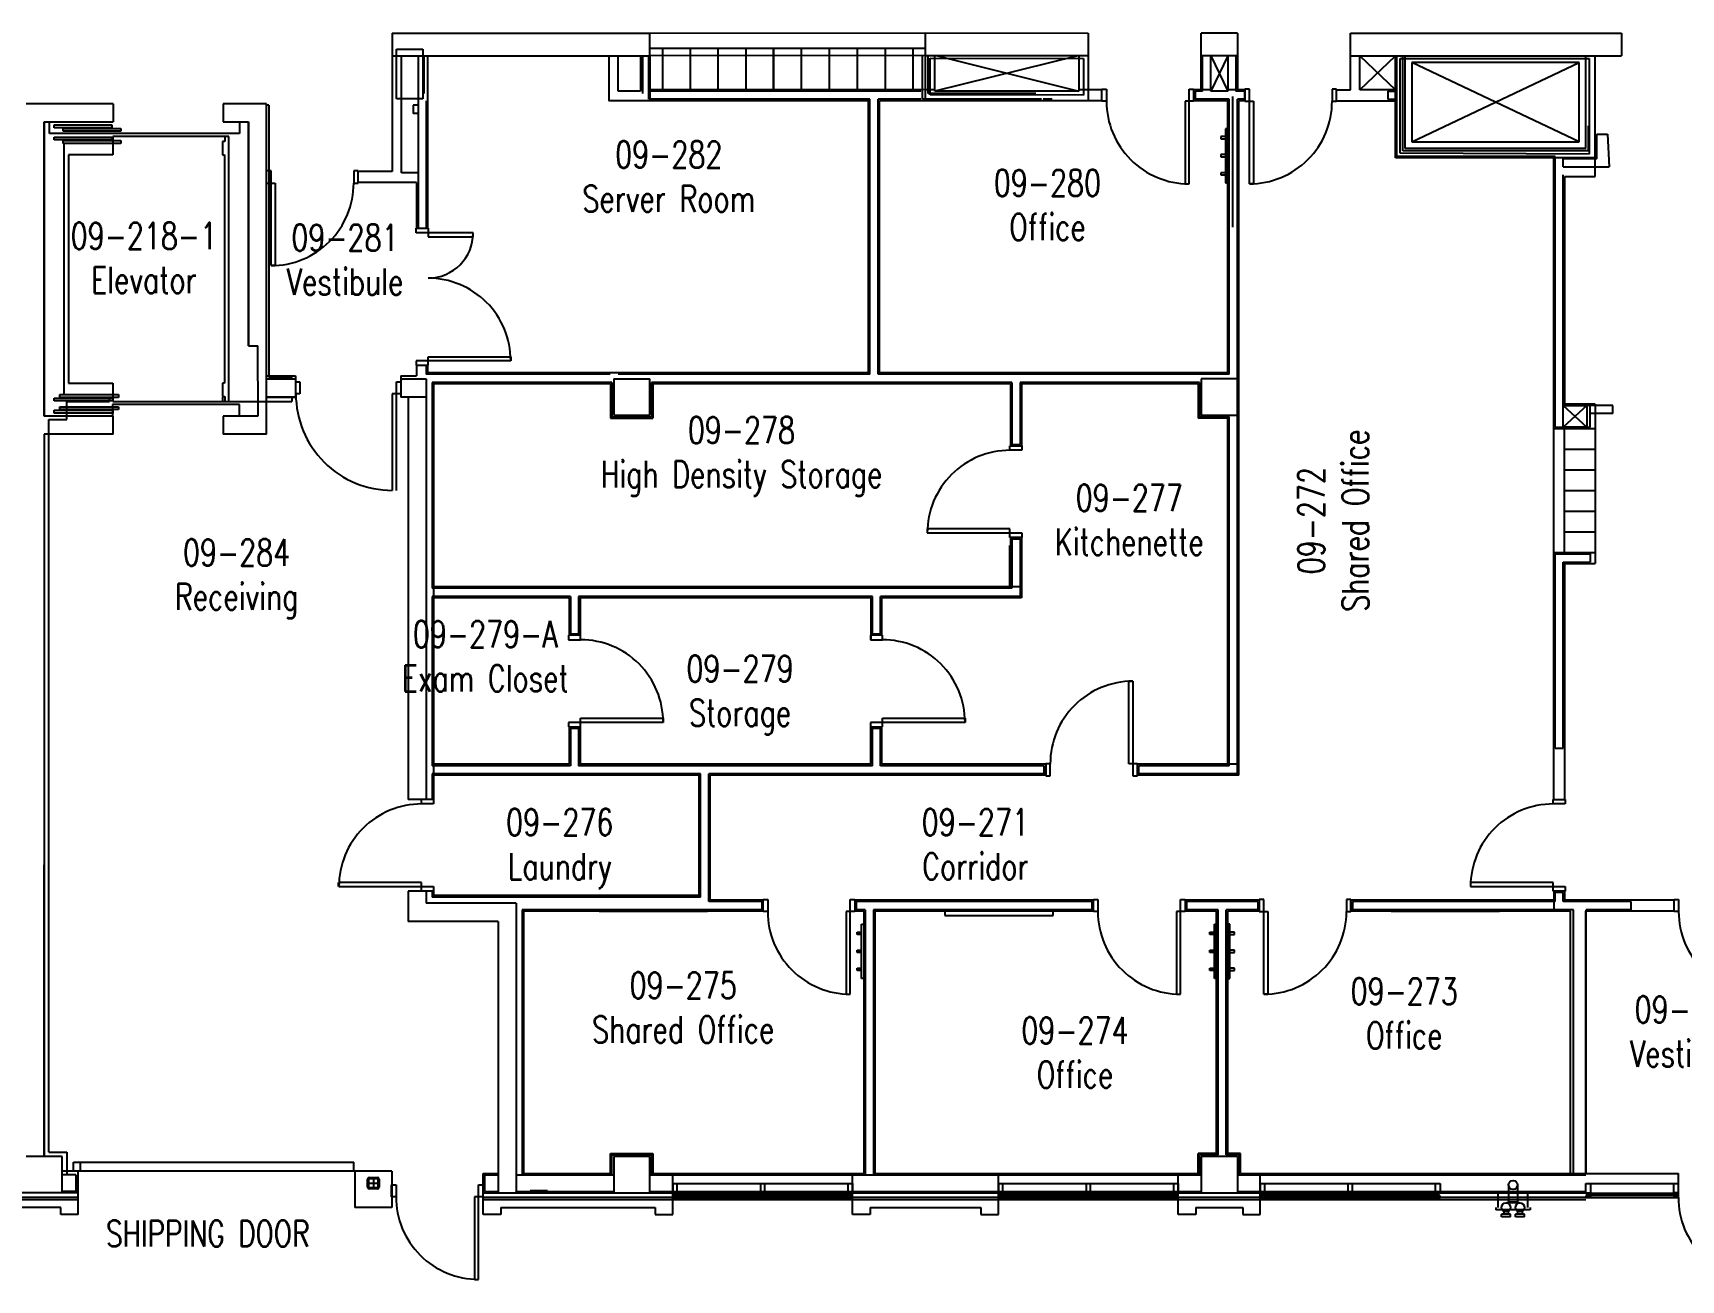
# Model space of a CAD drawing. Extents: x 11182 to 734459, y -1391328 to 152085.
# Drawn here: x 235009 to 253243, y -943905 to -930106 of the extents above; entities that cross this region are included whole.
import ezdxf
from ezdxf.enums import TextEntityAlignment as Align

# ---------------------------------------------------------------- set-up
doc = ezdxf.new("R2010")
doc.units = 0
doc.header["$LTSCALE"] = 500
doc.header["$MEASUREMENT"] = 0
for name, color, linetype in [('0_room_data', 7, 'CONTINUOUS'), ('1_Wall_Exist', 251, 'CONTINUOUS'), ('3_Text', 7, 'CONTINUOUS')]:
    doc.layers.add(name, color=color, linetype=linetype)
doc.styles.add('1_200', font='simplex.shx', dxfattribs={"width": 0.75, "height": 460})

# ---------------------------------------------------------------- blocks, each defined once
blk = doc.blocks.new('room_data')
at = {"layer": '3_Text', "style": '1_200', "width": 0.75}
for tag, p in [('ROOMNUM', (0, 0)), ('ROOMUSE', (0, -575))]:
    blk.add_attdef(tag, text='', height=345, dxfattribs=at).set_placement(p, align=Align.MIDDLE_CENTER)

msp = doc.modelspace()

# ---------------------------------------------------------------- linework, layer by layer
at = {"layer": '1_Wall_Exist'}
for p, q in [((238984, -930109), (241834, -930109)), ((238984, -930109), (238984, -931639)), ((241834, -930109), (244884, -930106)), ((241834, -930733), (241834, -930109)), ((244884, -930106), (246684, -930109)), ((244884, -930856), (244884, -930106)), ((244884, -930731), (244884, -930273)), ((246684, -930109), (246684, -930856)), ((247934, -930734), (247934, -930109)), ((248334, -930109), (247934, -930109)), ((248334, -930109), (248334, -930734)), ((249584, -930109), (252584, -930109)), ((249584, -930734), (249584, -930109)), ((252584, -930109), (252584, -930359)), ((238984, -930359), (241834, -930359)), ((239032, -930835), (239032, -930284)), ((239032, -930284), (239323, -930284)), ((239088, -931655), (239088, -930359)), ((239270, -930359), (239270, -932267)), ((239323, -930284), (239323, -930835)), ((239333, -930359), (239333, -930776)), ((239376, -930359), (239376, -932267)), ((239376, -930359), (239376, -931121)), ((241379, -930359), (241379, -930856)), ((241485, -930750), (241485, -930359)), ((241729, -930359), (241729, -930750)), ((241754, -930359), (241754, -930776)), ((241818, -930359), (241818, -930840)), ((241974, -930277), (241834, -930277)), ((244884, -930356), (241834, -930359)), ((241834, -930359), (241834, -930856)), ((244884, -930277), (241974, -930277)), ((241974, -930277), (241974, -930734)), ((242282, -930277), (242282, -930734)), ((242590, -930734), (242590, -930277)), ((242898, -930734), (242898, -930277)), ((243204, -930734), (243204, -930277)), ((243206, -930734), (243206, -930277)), ((243512, -930734), (243512, -930277)), ((243820, -930734), (243820, -930277)), ((244128, -930277), (244128, -930734)), ((244436, -930277), (244436, -930734)), ((244744, -930277), (244744, -930734)), ((244850, -930840), (244850, -930359)), ((244884, -930356), (246684, -930359)), ((244884, -930356), (246684, -930356)), ((244913, -930776), (244913, -930359)), ((244936, -930384), (246632, -930387)), ((244936, -930792), (244936, -930384)), ((244988, -930356), (246579, -930359)), ((244988, -930748), (244988, -930356)), ((246568, -930359), (244988, -930748)), ((245000, -930356), (246579, -930751)), ((246579, -930359), (246579, -930751)), ((246632, -930387), (246632, -930795)), ((248334, -930359), (247934, -930359)), ((247950, -930750), (247950, -930359)), ((248039, -930359), (248229, -930750)), ((248229, -930359), (248039, -930750)), ((248039, -930750), (248039, -930359)), ((248229, -930359), (248229, -930750)), ((248318, -930359), (248318, -930750)), ((249584, -930359), (252584, -930359)), ((249689, -930359), (250084, -930734)), ((249689, -930734), (250084, -930359)), ((249689, -930734), (249689, -930359)), ((250084, -931489), (250084, -930359)), ((250100, -931473), (250100, -930359)), ((250136, -930389), (252228, -930389)), ((250136, -931436), (250136, -930389)), ((250163, -931409), (250163, -930359)), ((250189, -931384), (250189, -930359)), ((250264, -931309), (252114, -930434)), ((252114, -931309), (250264, -930434)), ((250264, -930434), (250264, -931309)), ((252114, -930434), (250264, -930434)), ((252114, -931309), (252114, -930434)), ((252189, -931384), (252189, -930359)), ((252228, -930389), (252228, -931445)), ((252294, -931693), (252294, -930359)), ((241729, -930750), (241485, -930750)), ((244884, -930731), (241834, -930734)), ((244884, -930731), (241834, -930734)), ((244834, -930750), (241834, -930750)), ((241974, -930734), (244744, -930734)), ((244884, -930731), (244988, -930731)), ((246104, -930776), (244913, -930776)), ((246632, -930795), (244936, -930792)), ((246579, -930751), (244988, -930748)), ((246284, -930750), (246184, -930750)), ((246836, -930734), (246579, -930734)), ((246836, -930861), (246836, -930728)), ((246836, -930728), (246886, -930728)), ((246886, -930728), (246886, -930861)), ((247800, -930728), (247850, -930728)), ((247800, -931775), (247800, -930728)), ((247850, -930728), (247850, -930861)), ((248039, -930734), (247850, -930734)), ((247866, -930750), (247866, -930840)), ((247950, -930750), (247866, -930750)), ((248229, -930750), (248039, -930750)), ((248418, -930734), (248229, -930734)), ((248281, -930809), (248281, -932253)), ((248418, -930750), (248318, -930750)), ((248468, -930728), (248418, -930728)), ((248418, -930728), (248418, -930861)), ((248418, -930856), (248418, -930734)), ((248418, -930840), (248418, -930750)), ((248468, -931775), (248468, -930728)), ((249432, -930728), (249382, -930728)), ((249382, -930728), (249382, -930861)), ((249432, -930861), (249432, -930728)), ((249432, -930734), (249584, -930734)), ((250084, -930734), (249689, -930734)), ((250000, -930750), (250000, -930840)), ((250000, -930750), (250084, -930750)), ((235896, -930889), (234934, -930889)), ((235896, -930889), (235896, -931089)), ((237594, -930889), (237115, -930889)), ((237115, -930889), (237115, -931089)), ((237594, -934546), (237594, -930889)), ((237620, -930905), (237601, -930905)), ((237620, -930905), (237620, -933915)), ((239323, -930835), (239032, -930835)), ((239270, -930905), (239216, -930905)), ((239216, -930905), (239216, -930995)), ((239270, -930995), (239216, -930995)), ((239360, -930856), (239360, -932267)), ((244253, -930856), (241379, -930856)), ((244269, -930840), (241834, -930840)), ((244253, -933867), (244253, -930856)), ((244269, -933883), (244269, -930840)), ((244359, -933883), (244359, -930840)), ((244834, -930840), (244359, -930840)), ((244375, -933867), (244375, -930856)), ((246836, -930856), (244375, -930856)), ((246168, -930840), (244850, -930840)), ((246284, -930840), (246184, -930840)), ((246886, -930861), (246836, -930861)), ((247850, -930861), (247755, -930861)), ((247755, -930861), (247755, -931775)), ((248228, -930856), (247850, -930856)), ((248244, -930840), (247866, -930840)), ((248228, -933867), (248228, -930856)), ((248244, -933883), (248244, -930840)), ((248334, -938304), (248334, -930840)), ((248418, -930840), (248334, -930840)), ((248350, -938320), (248350, -930856)), ((248418, -930856), (248350, -930856)), ((248418, -930861), (248513, -930861)), ((248513, -930861), (248513, -931775)), ((249382, -930861), (249432, -930861)), ((249432, -930856), (250084, -930856)), ((250000, -930840), (250084, -930840)), ((235134, -931089), (235134, -934346)), ((235134, -934346), (235134, -931089)), ((235134, -931089), (235896, -931089)), ((235194, -931219), (235194, -931089)), ((235245, -931123), (235883, -931123)), ((235245, -931155), (235245, -931123)), ((235883, -931155), (235245, -931155)), ((235344, -931162), (235982, -931162)), ((235344, -931193), (235344, -931162)), ((235883, -931123), (235883, -931155)), ((235982, -931162), (235982, -931193)), ((237115, -931089), (237394, -931089)), ((237293, -931089), (237293, -931219)), ((237394, -933567), (237394, -931089)), ((237394, -931089), (237394, -933567)), ((248228, -931165), (248203, -931165)), ((248203, -931165), (248203, -931765)), ((248228, -931765), (248228, -931165)), ((252220, -931409), (252220, -931135)), ((237293, -931219), (235194, -931219)), ((235245, -931257), (235883, -931257)), ((235245, -931289), (235245, -931257)), ((235883, -931289), (235245, -931289)), ((235982, -931193), (235344, -931193)), ((235344, -931295), (235982, -931295)), ((235344, -931327), (235344, -931295)), ((235982, -931327), (235344, -931327)), ((235353, -934108), (235353, -931327)), ((235883, -931257), (235883, -931289)), ((237175, -931250), (235893, -931250)), ((235893, -931250), (235893, -931454)), ((235982, -931295), (235982, -931327)), ((237106, -931308), (237106, -931454)), ((237131, -931308), (237106, -931308)), ((237131, -931250), (237131, -931308)), ((237175, -934184), (237175, -931250)), ((248153, -931252), (248153, -931277)), ((248203, -931252), (248153, -931252)), ((248153, -931277), (248203, -931277)), ((250264, -931309), (252114, -931309)), ((252310, -931225), (252431, -931225)), ((252310, -931499), (252310, -931225)), ((252431, -931225), (252448, -931587)), ((235893, -931454), (235401, -931454)), ((235401, -931454), (235401, -933981)), ((237106, -931454), (237128, -931454)), ((237128, -931454), (237128, -933981)), ((248153, -931452), (248153, -931477)), ((248203, -931452), (248153, -931452)), ((248153, -931477), (248203, -931477)), ((252294, -931489), (250084, -931489)), ((251850, -931473), (250100, -931473)), ((252228, -931445), (250136, -931436)), ((252220, -931409), (250163, -931409)), ((252189, -931384), (250189, -931384)), ((251834, -938587), (251834, -931489)), ((251850, -934468), (251850, -931473)), ((252310, -931499), (251940, -931499)), ((251940, -931587), (251940, -931499)), ((237644, -931633), (237594, -931633)), ((237644, -932680), (237644, -931633)), ((238608, -931633), (238558, -931633)), ((238558, -931633), (238558, -931766)), ((238608, -931766), (238608, -931633)), ((238984, -931639), (238615, -931639)), ((239270, -931655), (239088, -931655)), ((248153, -931652), (248153, -931677)), ((248203, -931652), (248153, -931652)), ((248153, -931677), (248203, -931677)), ((251940, -931587), (252448, -931587)), ((251940, -934468), (251940, -931677)), ((251956, -934212), (251956, -931693)), ((251956, -931693), (252294, -931693)), ((237594, -931766), (237689, -931766)), ((237689, -931766), (237689, -932680)), ((238558, -931766), (238608, -931766)), ((239254, -931761), (238615, -931761)), ((239254, -931761), (239254, -932267)), ((247755, -931775), (247800, -931775)), ((248203, -931765), (248228, -931765)), ((248513, -931775), (248468, -931775)), ((239248, -932317), (239248, -932267)), ((239248, -932267), (239381, -932267)), ((239381, -932267), (239381, -932317)), ((239381, -932317), (239248, -932317)), ((239381, -932317), (239381, -932362)), ((239880, -932317), (239381, -932317)), ((239381, -932362), (239880, -932362)), ((239880, -932362), (239880, -932317)), ((237689, -932680), (237644, -932680)), ((237394, -933567), (237497, -933567)), ((237494, -933567), (237497, -934346)), ((240295, -933733), (239248, -933733)), ((239248, -933733), (239248, -933783)), ((239381, -933783), (239381, -933688)), ((239381, -933688), (240295, -933688)), ((240295, -933688), (240295, -933733)), ((237594, -933899), (237913, -933899)), ((237620, -933915), (237873, -933915)), ((237873, -933934), (237873, -933915)), ((237913, -933899), (237913, -934134)), ((239080, -933899), (239254, -933899)), ((239080, -933899), (239080, -934134)), ((239248, -933783), (239381, -933783)), ((239254, -933783), (239254, -933899)), ((239360, -933783), (239360, -933883)), ((241395, -933883), (239360, -933883)), ((239376, -933783), (239376, -933867)), ((244253, -933867), (239376, -933867)), ((244269, -933883), (241485, -933883)), ((248244, -933883), (244359, -933883)), ((248228, -933867), (244375, -933867)), ((235401, -933981), (235893, -933981)), ((235893, -933981), (235893, -934184)), ((237106, -933981), (237106, -934127)), ((237128, -933981), (237106, -933981)), ((237594, -933934), (237913, -933934)), ((237913, -933967), (237963, -933967)), ((237963, -934100), (237913, -934100)), ((237963, -933967), (237963, -934100)), ((239080, -934100), (238985, -934100)), ((238985, -934100), (238985, -935167)), ((239030, -933967), (239080, -933967)), ((239030, -935167), (239030, -933967)), ((239080, -933952), (239098, -933934)), ((239080, -933934), (239360, -933934)), ((239360, -933934), (239360, -938587)), ((241415, -933973), (239424, -933973)), ((239424, -933973), (239424, -936250)), ((241399, -933989), (239440, -933989)), ((239440, -933989), (239440, -938587)), ((241399, -933989), (241399, -934369)), ((241415, -933973), (241415, -934353)), ((241434, -933934), (241434, -934334)), ((241434, -933934), (241834, -933934)), ((241834, -934334), (241834, -933934)), ((241853, -933973), (241853, -934353)), ((245840, -933973), (241853, -933973)), ((241869, -933989), (241869, -934369)), ((245824, -933989), (241869, -933989)), ((245824, -933989), (245824, -934674)), ((245840, -933973), (245840, -934658)), ((247915, -933973), (245930, -933973)), ((245930, -933973), (245930, -934658)), ((247899, -933989), (245946, -933989)), ((245946, -933989), (245946, -934674)), ((247899, -933989), (247899, -934369)), ((247915, -933973), (247915, -934353)), ((248334, -933934), (247934, -933934)), ((247934, -933934), (247934, -934334)), ((248334, -934334), (248334, -933934)), ((235245, -934146), (235893, -934146)), ((235245, -934178), (235245, -934146)), ((235893, -934178), (235245, -934178)), ((235245, -934279), (235893, -934279)), ((235245, -934311), (235245, -934279)), ((235307, -934108), (235955, -934108)), ((235307, -934140), (235307, -934108)), ((235955, -934140), (235307, -934140)), ((235307, -934241), (235955, -934241)), ((235307, -934273), (235307, -934241)), ((235955, -934273), (235307, -934273)), ((235384, -934384), (235384, -934184)), ((235384, -934184), (235855, -934184)), ((235855, -934184), (235855, -934134)), ((237293, -934216), (235891, -934216)), ((235891, -934216), (235891, -934346)), ((235893, -934184), (237175, -934184)), ((235893, -934279), (235893, -934311)), ((235955, -934108), (235955, -934140)), ((235955, -934241), (235955, -934273)), ((237106, -934127), (237131, -934127)), ((237106, -934134), (237106, -934184)), ((237106, -934184), (237873, -934184)), ((237131, -934127), (237131, -934184)), ((237293, -934346), (237293, -934216)), ((237594, -934134), (237913, -934134)), ((237913, -934134), (237594, -934134)), ((237873, -934134), (237873, -934184)), ((239160, -934134), (239080, -934134)), ((239360, -934134), (239080, -934134)), ((239160, -934134), (239160, -938587)), ((252489, -934228), (251940, -934228)), ((252199, -934228), (251940, -934468)), ((251940, -934228), (252199, -934468)), ((251940, -934228), (252199, -934228)), ((252294, -934212), (251956, -934212)), ((252199, -934228), (252199, -934468)), ((252237, -934468), (252237, -934228)), ((252294, -934212), (252294, -935977)), ((252489, -934318), (252489, -934228)), ((235642, -934346), (235134, -934346)), ((235896, -934346), (235134, -934346)), ((235184, -942489), (235184, -934384)), ((235184, -934384), (235384, -934384)), ((235893, -934311), (235245, -934311)), ((235896, -934546), (235896, -934346)), ((237115, -934346), (237115, -934546)), ((237497, -934346), (237115, -934346)), ((237497, -934346), (237369, -934346)), ((241399, -934369), (241869, -934369)), ((241415, -934353), (241853, -934353)), ((241434, -934334), (241834, -934334)), ((248228, -934369), (247899, -934369)), ((248244, -934353), (247915, -934353)), ((247934, -934334), (248334, -934334)), ((248228, -938198), (248228, -934369)), ((248244, -938214), (248244, -934353)), ((251850, -934468), (252237, -934468)), ((252199, -934468), (251940, -934468)), ((252489, -934318), (252237, -934318)), ((235134, -934546), (235134, -942539)), ((235896, -934546), (235134, -934546)), ((235134, -934621), (235134, -935012)), ((237369, -934546), (237115, -934546)), ((237594, -934546), (237369, -934546)), ((251834, -934484), (252294, -934484)), ((251953, -935855), (251953, -934484)), ((245818, -934724), (245818, -934674)), ((245818, -934674), (245951, -934674)), ((245951, -934724), (245818, -934724)), ((245840, -934658), (245930, -934658)), ((245951, -934674), (245951, -934724)), ((251953, -934712), (252294, -934712)), ((251953, -934941), (252294, -934941)), ((251953, -935169), (252294, -935169)), ((251953, -935398), (252294, -935398)), ((245818, -935593), (244904, -935593)), ((244904, -935593), (244904, -935638)), ((244904, -935638), (245951, -935638)), ((245818, -935688), (245818, -935593)), ((245951, -935688), (245818, -935688)), ((245824, -935688), (245824, -936234)), ((245840, -935704), (245840, -936250)), ((245840, -935704), (245930, -935704)), ((245930, -935704), (245930, -936340)), ((245946, -935688), (245946, -936356)), ((245951, -935638), (245951, -935688)), ((251953, -935627), (252294, -935627)), ((245815, -935777), (245815, -936234)), ((251834, -935855), (252294, -935855)), ((251850, -938021), (251850, -935871)), ((251850, -935871), (252237, -935871)), ((252237, -935871), (252237, -935961)), ((251940, -938021), (251940, -935961)), ((251940, -935961), (252237, -935961)), ((251956, -938587), (251956, -935977)), ((251956, -935977), (252294, -935977)), ((245840, -936250), (239424, -936250)), ((245946, -936234), (239440, -936234)), ((239424, -936340), (239424, -938214)), ((240956, -936340), (239424, -936340)), ((240940, -936356), (239440, -936356)), ((240940, -936356), (240940, -936770)), ((240956, -936340), (240956, -936754)), ((244296, -936340), (241046, -936340)), ((241046, -936340), (241046, -936754)), ((244280, -936356), (241062, -936356)), ((241062, -936356), (241062, -936770)), ((244280, -936356), (244280, -936814)), ((244296, -936754), (244296, -936340)), ((245930, -936340), (244386, -936340)), ((244386, -936754), (244386, -936340)), ((245946, -936356), (244402, -936356)), ((244402, -936770), (244402, -936356)), ((241067, -936770), (240934, -936770)), ((240934, -936770), (240934, -936820)), ((240934, -936820), (241067, -936820)), ((240956, -936754), (241046, -936754)), ((241067, -936820), (241067, -936770)), ((244407, -936770), (244274, -936770)), ((244274, -936770), (244274, -936820)), ((244274, -936820), (244407, -936820)), ((244296, -936754), (244386, -936754)), ((244407, -936820), (244407, -936770)), ((247133, -938193), (247133, -937279)), ((247133, -937279), (247178, -937279)), ((247178, -937279), (247178, -938326)), ((241982, -937734), (240935, -937734)), ((240935, -937734), (240935, -937784)), ((241068, -937784), (241068, -937689)), ((241068, -937689), (241982, -937689)), ((241982, -937689), (241982, -937734)), ((245321, -937734), (244274, -937734)), ((244274, -937734), (244274, -937784)), ((244407, -937784), (244407, -937689)), ((244407, -937689), (245321, -937689)), ((245321, -937689), (245321, -937734)), ((240935, -937784), (241068, -937784)), ((240940, -937784), (240940, -938198)), ((240956, -937800), (241046, -937800)), ((240956, -937800), (240956, -938214)), ((241046, -937800), (241046, -938214)), ((241062, -937784), (241062, -938198)), ((244274, -937784), (244407, -937784)), ((244280, -938198), (244280, -937784)), ((244296, -938214), (244296, -937800)), ((244296, -937800), (244386, -937800)), ((244386, -938214), (244386, -937800)), ((244402, -938198), (244402, -937784)), ((251850, -938021), (251940, -938021)), ((240956, -938214), (239424, -938214)), ((240940, -938198), (239440, -938198)), ((244296, -938214), (241046, -938214)), ((244280, -938198), (241062, -938198)), ((246198, -938214), (244386, -938214)), ((246214, -938198), (244402, -938198)), ((246198, -938304), (246198, -938214)), ((246264, -938193), (246214, -938193)), ((246214, -938193), (246214, -938326)), ((246264, -938326), (246264, -938193)), ((247228, -938193), (247133, -938193)), ((247228, -938326), (247228, -938193)), ((248350, -938198), (247228, -938198)), ((248244, -938214), (247244, -938214)), ((247244, -938304), (247244, -938214)), ((239424, -938304), (239424, -938587)), ((242395, -938304), (239424, -938304)), ((242379, -938320), (239440, -938320)), ((242379, -939651), (242379, -938320)), ((242395, -939667), (242395, -938304)), ((242485, -939717), (242485, -938304)), ((246198, -938304), (242485, -938304)), ((242501, -939701), (242501, -938320)), ((246214, -938320), (242501, -938320)), ((246214, -938326), (246264, -938326)), ((247178, -938326), (247228, -938326)), ((248350, -938320), (247228, -938320)), ((248334, -938304), (247244, -938304)), ((239442, -938587), (239160, -938587)), ((239309, -938637), (239309, -938587)), ((239442, -938637), (239309, -938637)), ((239442, -938587), (239442, -938637)), ((251829, -938637), (251829, -938587)), ((251829, -938587), (251962, -938587)), ((251962, -938637), (251829, -938637)), ((251962, -938587), (251962, -938637)), ((235134, -942539), (235134, -939312)), ((238386, -939506), (238386, -939551)), ((239308, -939506), (238394, -939506)), ((238394, -939551), (239441, -939551)), ((239308, -939601), (239308, -939506)), ((239441, -939551), (239441, -939601)), ((251828, -939506), (250914, -939506)), ((250914, -939506), (250914, -939551)), ((250914, -939551), (251961, -939551)), ((251828, -939601), (251828, -939506)), ((251961, -939551), (251961, -939601)), ((239441, -939601), (239160, -939601)), ((239160, -939601), (239160, -939936)), ((239360, -939601), (239360, -939736)), ((240356, -939736), (239360, -939736)), ((239424, -939601), (239424, -939667)), ((242395, -939667), (239424, -939667)), ((239440, -939601), (239440, -939651)), ((242379, -939651), (239440, -939651)), ((240356, -939736), (240356, -942939)), ((243072, -939717), (242485, -939717)), ((243088, -939701), (242501, -939701)), ((243072, -939717), (243072, -939807)), ((243088, -939828), (243088, -939695)), ((243088, -939695), (243138, -939695)), ((243138, -939695), (243138, -939828)), ((244052, -939695), (244102, -939695)), ((244052, -940742), (244052, -939695)), ((244102, -939695), (244102, -939828)), ((246741, -939701), (244102, -939701)), ((244118, -939717), (244118, -939807)), ((246725, -939717), (244118, -939717)), ((246725, -939717), (246725, -939807)), ((246741, -939828), (246741, -939695)), ((246741, -939695), (246791, -939695)), ((246791, -939695), (246791, -939828)), ((247705, -939695), (247755, -939695)), ((247705, -940742), (247705, -939695)), ((247755, -939695), (247755, -939828)), ((248577, -939701), (247755, -939701)), ((247771, -939717), (247771, -939807)), ((248561, -939717), (247771, -939717)), ((248561, -939717), (248561, -939807)), ((248627, -939695), (248577, -939695)), ((248577, -939695), (248577, -939828)), ((248627, -940742), (248627, -939695)), ((249591, -939695), (249541, -939695)), ((249541, -939695), (249541, -939828)), ((249591, -939828), (249591, -939695)), ((251834, -939701), (249591, -939701)), ((251850, -939717), (249607, -939717)), ((249607, -939717), (249607, -939807)), ((251961, -939601), (251828, -939601)), ((251834, -939601), (251834, -939823)), ((251850, -939717), (251850, -939617)), ((251940, -939617), (251850, -939617)), ((251940, -939717), (251940, -939617)), ((252686, -939717), (251940, -939717)), ((251956, -939701), (251956, -939601)), ((253166, -939701), (251956, -939701)), ((252686, -939717), (252686, -939807)), ((253166, -939828), (253166, -939695)), ((253166, -939695), (253216, -939695)), ((253216, -939695), (253216, -939828)), ((240156, -939936), (239160, -939936)), ((240156, -939936), (240156, -942939)), ((240420, -939807), (240420, -942742)), ((243072, -939807), (240420, -939807)), ((240436, -939823), (240436, -942726)), ((243088, -939823), (240436, -939823)), ((241273, -939823), (242473, -939823)), ((243138, -939828), (243088, -939828)), ((244102, -939828), (244007, -939828)), ((244007, -939828), (244007, -940742)), ((244202, -939823), (244102, -939823)), ((244218, -939807), (244118, -939807)), ((244202, -939823), (244202, -942726)), ((244218, -939807), (244218, -942742)), ((244308, -939807), (244308, -942742)), ((246725, -939807), (244308, -939807)), ((244324, -939823), (244324, -942726)), ((246741, -939823), (244324, -939823)), ((246296, -939823), (245096, -939823)), ((245096, -939823), (245096, -939873)), ((245096, -939873), (246296, -939873)), ((246296, -939873), (246296, -939823)), ((246791, -939828), (246741, -939828)), ((247755, -939828), (247660, -939828)), ((247660, -939828), (247660, -940742)), ((248105, -939823), (247755, -939823)), ((248121, -939807), (247771, -939807)), ((248105, -942504), (248105, -939823)), ((248121, -942520), (248121, -939807)), ((248211, -942520), (248211, -939807)), ((248561, -939807), (248211, -939807)), ((248227, -942504), (248227, -939823)), ((248577, -939823), (248227, -939823)), ((248577, -939828), (248672, -939828)), ((248672, -939828), (248672, -940742)), ((249541, -939828), (249591, -939828)), ((252018, -939823), (249591, -939823)), ((252053, -939807), (249607, -939807)), ((250036, -939823), (251236, -939823)), ((252018, -942726), (252018, -939823)), ((252053, -942726), (252053, -939807)), ((252190, -942726), (252190, -939823)), ((253166, -939823), (252190, -939823)), ((252193, -942726), (252193, -939807)), ((252686, -939807), (252193, -939807)), ((253216, -939828), (253166, -939828)), ((244127, -940080), (244127, -940055)), ((244127, -940055), (244177, -940055)), ((244177, -940080), (244127, -940080)), ((244177, -940568), (244177, -939968)), ((244177, -939968), (244202, -939968)), ((244202, -939968), (244202, -940568)), ((248030, -940080), (248030, -940055)), ((248030, -940055), (248080, -940055)), ((248080, -940080), (248030, -940080)), ((248080, -940568), (248080, -939968)), ((248080, -939968), (248105, -939968)), ((248105, -939968), (248105, -940568)), ((248252, -939968), (248227, -939968)), ((248227, -939968), (248227, -940568)), ((248252, -940568), (248252, -939968)), ((248302, -940055), (248252, -940055)), ((248252, -940080), (248302, -940080)), ((248302, -940080), (248302, -940055)), ((244127, -940280), (244127, -940255)), ((244127, -940255), (244177, -940255)), ((244177, -940280), (244127, -940280)), ((248030, -940280), (248030, -940255)), ((248030, -940255), (248080, -940255)), ((248080, -940280), (248030, -940280)), ((248302, -940255), (248252, -940255)), ((248252, -940280), (248302, -940280)), ((248302, -940280), (248302, -940255)), ((244127, -940480), (244127, -940455)), ((244127, -940455), (244177, -940455)), ((244177, -940480), (244127, -940480)), ((248030, -940480), (248030, -940455)), ((248030, -940455), (248080, -940455)), ((248080, -940480), (248030, -940480)), ((248302, -940455), (248252, -940455)), ((248252, -940480), (248302, -940480)), ((248302, -940480), (248302, -940455)), ((244202, -940568), (244177, -940568)), ((248105, -940568), (248080, -940568)), ((248227, -940568), (248252, -940568)), ((244007, -940742), (244052, -940742)), ((247660, -940742), (247705, -940742)), ((248672, -940742), (248627, -940742)), ((235184, -942489), (235384, -942489)), ((235384, -942489), (235384, -942741)), ((235334, -942539), (234934, -942539)), ((235334, -942939), (235334, -942539)), ((235456, -942602), (238561, -942602)), ((235456, -942702), (235456, -942602)), ((235532, -942602), (235532, -942702)), ((238561, -942702), (238561, -942602)), ((241399, -942726), (241399, -942504)), ((241399, -942504), (241869, -942504)), ((241415, -942742), (241415, -942520)), ((241415, -942520), (241853, -942520)), ((241834, -942539), (241434, -942539)), ((241434, -942539), (241434, -942939)), ((241834, -942939), (241834, -942539)), ((241853, -942520), (241853, -942742)), ((241869, -942504), (241869, -942726)), ((247899, -942726), (247899, -942504)), ((248105, -942504), (247899, -942504)), ((247915, -942742), (247915, -942520)), ((248121, -942520), (247915, -942520)), ((248334, -942539), (247934, -942539)), ((247934, -942539), (247934, -942939)), ((248353, -942520), (248211, -942520)), ((248369, -942504), (248227, -942504)), ((248334, -942539), (248334, -942939)), ((248353, -942742), (248353, -942520)), ((248369, -942726), (248369, -942504)), ((238979, -942702), (235334, -942702)), ((235484, -942741), (235334, -942741)), ((235484, -942741), (235484, -942925)), ((235511, -943179), (235511, -942702)), ((238571, -942702), (238571, -943104)), ((238712, -942878), (238712, -942789)), ((238724, -942878), (238724, -942789)), ((238724, -942834), (238826, -942834)), ((238731, -942770), (238820, -942770)), ((238731, -942783), (238820, -942783)), ((238775, -942783), (238775, -942884)), ((238826, -942789), (238826, -942878)), ((238839, -942789), (238839, -942878)), ((238976, -942984), (238976, -942851)), ((238976, -942851), (239026, -942851)), ((238979, -942702), (238979, -943104)), ((239026, -942851), (239026, -942984)), ((239940, -942851), (239990, -942851)), ((239940, -943898), (239940, -942851)), ((239990, -942726), (240156, -942726)), ((239990, -943179), (239990, -942726)), ((240006, -942742), (240006, -942926)), ((240006, -942742), (240156, -942742)), ((240356, -942742), (241434, -942742)), ((240436, -942726), (241399, -942726)), ((241834, -942742), (247934, -942742)), ((241869, -942726), (244202, -942726)), ((242087, -943104), (242087, -942726)), ((242087, -942837), (244077, -942837)), ((242087, -942837), (242087, -942939)), ((242137, -942939), (242137, -942837)), ((243057, -942837), (243057, -942939)), ((243107, -942939), (243107, -942837)), ((244027, -942939), (244027, -942837)), ((244077, -943179), (244077, -942726)), ((244077, -942837), (244077, -942939)), ((244324, -942726), (247899, -942726)), ((245690, -943104), (245690, -942726)), ((245690, -942837), (247680, -942837)), ((245690, -942837), (245690, -942939)), ((245740, -942939), (245740, -942837)), ((246661, -942837), (246661, -942939)), ((246711, -942939), (246711, -942837)), ((247630, -942939), (247630, -942837)), ((247680, -943179), (247680, -942726)), ((247680, -942837), (247680, -942939)), ((248334, -942742), (252190, -942742)), ((248369, -942726), (253213, -942726)), ((248587, -943104), (248587, -942726)), ((248587, -942837), (250577, -942837)), ((248587, -942837), (248587, -942939)), ((248637, -942939), (248637, -942837)), ((249558, -942837), (249558, -942939)), ((249608, -942939), (249608, -942837)), ((250527, -942939), (250527, -942837)), ((250577, -942837), (250577, -942939)), ((251334, -942852), (251334, -943039)), ((251434, -942852), (251434, -943039)), ((252189, -942837), (252362, -942837)), ((252190, -942837), (253213, -942837)), ((252190, -942939), (252190, -942837)), ((252240, -942837), (252240, -942939)), ((253163, -942939), (253163, -942837)), ((253213, -942991), (253213, -942726)), ((235500, -942939), (221934, -942939)), ((231787, -942989), (235500, -942989)), ((231787, -943014), (235500, -943014)), ((235484, -942925), (235334, -942925)), ((238820, -942884), (238731, -942884)), ((238820, -942897), (238731, -942897)), ((239026, -942984), (238976, -942984)), ((239990, -942984), (239895, -942984)), ((239895, -942984), (239895, -943898)), ((239990, -942939), (252240, -942939)), ((239990, -942989), (252190, -942989)), ((239990, -943014), (252190, -943014)), ((240006, -942926), (240156, -942926)), ((240346, -942939), (240356, -942928)), ((240356, -942926), (241434, -942926)), ((240511, -942915), (240701, -942915)), ((241834, -942926), (247934, -942926)), ((242087, -942991), (242087, -942972)), ((242087, -942972), (242137, -942972)), ((242087, -942991), (244077, -942991)), ((242106, -942939), (242106, -942972)), ((242119, -942972), (242119, -942939)), ((242120, -942942), (243069, -942942)), ((242120, -942948), (243069, -942948)), ((242120, -942961), (243069, -942961)), ((242120, -942967), (243069, -942967)), ((242125, -942948), (242125, -942942)), ((242125, -942967), (242125, -942961)), ((242126, -942961), (242126, -942948)), ((242137, -942972), (242137, -942991)), ((243057, -942991), (243057, -942972)), ((243057, -942972), (243107, -942972)), ((243068, -942961), (243068, -942948)), ((243069, -942948), (243069, -942942)), ((243069, -942967), (243069, -942961)), ((243076, -942939), (243076, -942972)), ((243088, -942972), (243088, -942939)), ((243095, -942942), (244040, -942942)), ((243095, -942948), (243095, -942942)), ((243095, -942948), (244040, -942948)), ((243095, -942961), (244040, -942961)), ((243095, -942967), (243095, -942961)), ((243095, -942967), (244040, -942967)), ((243096, -942961), (243096, -942948)), ((243107, -942972), (243107, -942991)), ((244077, -942972), (244027, -942972)), ((244027, -942972), (244027, -942991)), ((244039, -942961), (244039, -942948)), ((244040, -942948), (244040, -942942)), ((244040, -942967), (244040, -942961)), ((244046, -942972), (244046, -942939)), ((244059, -942939), (244059, -942972)), ((244077, -942991), (244077, -942972)), ((245690, -942991), (245690, -942972)), ((245690, -942972), (245740, -942972)), ((245690, -942991), (247680, -942991)), ((245709, -942939), (245709, -942972)), ((245722, -942972), (245722, -942939)), ((245723, -942942), (246673, -942942)), ((245723, -942948), (246673, -942948)), ((245723, -942961), (246673, -942961)), ((245723, -942967), (246673, -942967)), ((245728, -942948), (245728, -942942)), ((245728, -942967), (245728, -942961)), ((245729, -942961), (245729, -942948)), ((245740, -942972), (245740, -942991)), ((246661, -942991), (246661, -942972)), ((246661, -942972), (246711, -942972)), ((246672, -942961), (246672, -942948)), ((246673, -942948), (246673, -942942)), ((246673, -942967), (246673, -942961)), ((246679, -942939), (246679, -942972)), ((246692, -942972), (246692, -942939)), ((246698, -942942), (247643, -942942)), ((246698, -942948), (246698, -942942)), ((246698, -942948), (247643, -942948)), ((246698, -942961), (247643, -942961)), ((246698, -942967), (246698, -942961)), ((246698, -942967), (247643, -942967)), ((246699, -942961), (246699, -942948)), ((246711, -942972), (246711, -942991)), ((247680, -942972), (247630, -942972)), ((247630, -942972), (247630, -942991)), ((247642, -942961), (247642, -942948)), ((247643, -942948), (247643, -942942)), ((247643, -942967), (247643, -942961)), ((247649, -942972), (247649, -942939)), ((247662, -942939), (247662, -942972)), ((247680, -942991), (247680, -942972)), ((248334, -942926), (252190, -942926)), ((248587, -942991), (248587, -942972)), ((248587, -942972), (248637, -942972)), ((248587, -942991), (250577, -942991)), ((248606, -942939), (248606, -942972)), ((248619, -942972), (248619, -942939)), ((248620, -942942), (249570, -942942)), ((248620, -942948), (249570, -942948)), ((248620, -942961), (249570, -942961)), ((248620, -942967), (249570, -942967)), ((248625, -942948), (248625, -942942)), ((248625, -942967), (248625, -942961)), ((248626, -942961), (248626, -942948)), ((248637, -942972), (248637, -942991)), ((249558, -942991), (249558, -942972)), ((249558, -942972), (249608, -942972)), ((249569, -942961), (249569, -942948)), ((249570, -942948), (249570, -942942)), ((249570, -942967), (249570, -942961)), ((249576, -942939), (249576, -942972)), ((249589, -942972), (249589, -942939)), ((249595, -942942), (250540, -942942)), ((249595, -942948), (249595, -942942)), ((249595, -942948), (250540, -942948)), ((249595, -942961), (250540, -942961)), ((249595, -942967), (249595, -942961)), ((249595, -942967), (250540, -942967)), ((249596, -942961), (249596, -942948)), ((249608, -942972), (249608, -942991)), ((250577, -942972), (250527, -942972)), ((250527, -942972), (250527, -942991)), ((250539, -942961), (250539, -942948)), ((250540, -942948), (250540, -942942)), ((250540, -942967), (250540, -942961)), ((250546, -942972), (250546, -942939)), ((250559, -942939), (250559, -942972)), ((250577, -942991), (250577, -942972)), ((251219, -943104), (251219, -942926)), ((251327, -943051), (251327, -943039)), ((251327, -943039), (251440, -943039)), ((251440, -943039), (251440, -943051)), ((251549, -943104), (251549, -942926)), ((252240, -942972), (252190, -942972)), ((252190, -942972), (252190, -942991)), ((252190, -942991), (253213, -942991)), ((252202, -942961), (252202, -942948)), ((252203, -942948), (252203, -942942)), ((252203, -942967), (252203, -942961)), ((252209, -942939), (252209, -942972)), ((252222, -942972), (252222, -942939)), ((252228, -942942), (253176, -942942)), ((252228, -942948), (252228, -942942)), ((252228, -942948), (253176, -942948)), ((252228, -942961), (253176, -942961)), ((252228, -942967), (252228, -942961)), ((252228, -942967), (253176, -942967)), ((252229, -942961), (252229, -942948)), ((252240, -942972), (252240, -942991)), ((253213, -942939), (253163, -942939)), ((253213, -942972), (253163, -942972)), ((253163, -942972), (253163, -942991)), ((253175, -942961), (253175, -942948)), ((253176, -942948), (253176, -942942)), ((253176, -942967), (253176, -942961)), ((253182, -942972), (253182, -942939)), ((253195, -942939), (253195, -942972)), ((235318, -943104), (231980, -943104)), ((235318, -943179), (235318, -943104)), ((235511, -943179), (235318, -943179)), ((238979, -943104), (238571, -943104)), ((240184, -943179), (239990, -943179)), ((240184, -943104), (241894, -943104)), ((240184, -943104), (240184, -943179)), ((241894, -943104), (241894, -943179)), ((241894, -943179), (242087, -943179)), ((242087, -943179), (242087, -943104)), ((244270, -943179), (244077, -943179)), ((244270, -943104), (245497, -943104)), ((244270, -943104), (244270, -943179)), ((245497, -943104), (245497, -943179)), ((245497, -943179), (245690, -943179)), ((245690, -943179), (245690, -943104)), ((247873, -943179), (247680, -943179)), ((247873, -943104), (248394, -943104)), ((247873, -943104), (247873, -943179)), ((248394, -943104), (248394, -943179)), ((248394, -943179), (248587, -943179)), ((248587, -943179), (248587, -943104)), ((251193, -943104), (251193, -943129)), ((251575, -943129), (251193, -943129)), ((251257, -943204), (251257, -943175)), ((251357, -943175), (251257, -943175)), ((251357, -943204), (251257, -943204)), ((251282, -943145), (251282, -943175)), ((251440, -943051), (251327, -943051)), ((251332, -943145), (251332, -943175)), ((251357, -943204), (251357, -943175)), ((251410, -943204), (251410, -943175)), ((251510, -943175), (251410, -943175)), ((251510, -943204), (251410, -943204)), ((251435, -943145), (251435, -943175)), ((251485, -943145), (251485, -943175)), ((251510, -943204), (251510, -943175)), ((251575, -943104), (251575, -943129)), ((239895, -943898), (239940, -943898))]:
    msp.add_line(p, q, dxfattribs=at)
for centre in [(251384, -942852), (251307, -943102), (251460, -943102)]:
    msp.add_circle(centre, 50, dxfattribs=at)
for centre, radius, start, end in [((247800, -930861), 914, 179.9924, 270), ((248468, -930861), 914, 270, 0.0076), ((237644, -931766), 914, 270, 0.0076), ((239378, -932317), 502, 270.3865, 0), ((239381, -933733), 914, 0, 90.0076), ((238985, -934100), 1067, 179.9935, 270), ((245818, -935638), 914, 89.9924, 180), ((241068, -937734), 914, 0, 90.0076), ((244407, -937734), 914, 0, 90.0076), ((247178, -938193), 914, 90, 180.0076), ((239308, -939551), 914, 89.9924, 180), ((251828, -939551), 914, 89.9924, 180), ((244052, -939828), 914, 179.9924, 270), ((247705, -939828), 914, 179.9924, 270), ((248627, -939828), 914, 270, 0.0076), ((254130, -939828), 914, 179.9924, 270), ((238731, -942789), 19.1, 90, 180), ((238731, -942789), 6.35, 90, 180), ((238820, -942789), 19.1, 0, 90), ((238820, -942789), 6.35, 0, 90), ((238731, -942878), 19.1, 180, 270), ((238731, -942878), 6.35, 180, 270), ((238820, -942878), 6.35, 270, 0), ((238820, -942878), 19.1, 270, 0), ((239940, -942984), 914, 179.9924, 270), ((254127, -942991), 914, 179.9924, 270)]:
    msp.add_arc(centre, radius, start, end, dxfattribs=at)

# ---------------------------------------------------------------- block references
at = {"layer": '0_room_data', "xscale": 0.8491958973582572, "yscale": 0.8491958973582572, "zscale": 0.8491958973582572}
for p, values in [((242044, -931451), {'ROOMNUM': '09-282', 'ROOMUSE': 'Server Room'}), ((246233, -931765), {'ROOMNUM': '09-280', 'ROOMUSE': 'Office'}), ((236236, -932351), {'ROOMNUM': '09-218-1', 'ROOMUSE': 'Elevator'}), ((238461, -932370), {'ROOMNUM': '09-281', 'ROOMUSE': 'Vestibule'}), ((242848, -934500), {'ROOMNUM': '09-278', 'ROOMUSE': 'High Density Storage'}), ((247138, -935249), {'ROOMNUM': '09-277', 'ROOMUSE': 'Kitchenette'}), ((237262, -935854), {'ROOMNUM': '09-284', 'ROOMUSE': 'Receiving'}), ((240013, -936758), {'ROOMNUM': '09-279-A', 'ROOMUSE': 'Exam Closet'}), ((242832, -937140), {'ROOMNUM': '09-279', 'ROOMUSE': 'Storage'}), ((240837, -938839), {'ROOMNUM': '09-276', 'ROOMUSE': 'Laundry'}), ((245435, -938839), {'ROOMNUM': '09-271', 'ROOMUSE': 'Corridor'}), ((242203, -940644), {'ROOMNUM': '09-275', 'ROOMUSE': 'Shared Office'}), ((250180, -940710), {'ROOMNUM': '09-273', 'ROOMUSE': 'Office'}), ((253322, -940911), {'ROOMNUM': '09-270', 'ROOMUSE': 'Vestibule'}), ((246537, -941144), {'ROOMNUM': '09-274', 'ROOMUSE': 'Office'})]:
    msp.add_blockref('room_data', p, dxfattribs=at).add_auto_attribs(values)
at = {"layer": '0_room_data', "xscale": 0.8491958973582572, "yscale": 0.8491958973582572, "zscale": 0.8491958973582572, "rotation": 90}
msp.add_blockref('room_data', (249152, -935502), dxfattribs=at).add_auto_attribs({'ROOMNUM': '09-272', 'ROOMUSE': 'Shared Office'})

# ---------------------------------------------------------------- texts
at = {"layer": '3_Text', "style": '1_200', "width": 0.75}
msp.add_text('SHIPPING DOOR', height=285.94, dxfattribs=at).set_placement((235817, -943534))

doc.saveas('drawing.dxf')
